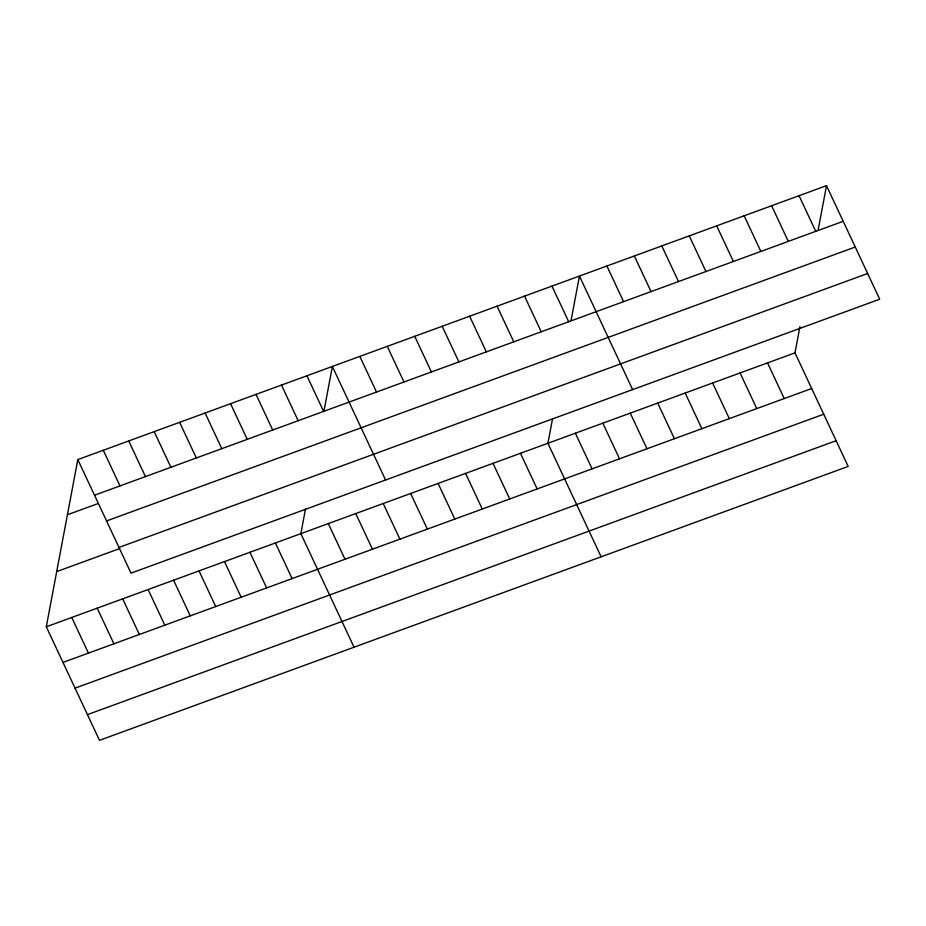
<?xml version="1.0" encoding="UTF-8"?>
<svg xmlns="http://www.w3.org/2000/svg" width="926" height="926" viewBox="0 0 926 926"><rect width="100%" height="100%" fill="white"/><g stroke="black" fill="none" stroke-linecap="round" stroke-linejoin="round"><path stroke-width="1.39" d="M799.925 326.658L794.983 352.864L848.181 466.415L99.487 740.337L46.3 626.786L77.819 459.585L826.513 185.663L879.7 299.214L131.017 573.136L77.819 459.585M305.534 508.825L300.857 533.654L354.045 647.205M324.054 410.588L332.376 366.453L385.563 480.004M552.602 418.436L547.926 443.265L601.113 556.804M571.122 320.199L579.445 276.052L632.632 389.603M818.19 229.798L826.513 185.663M94.521 495.225L843.204 221.302M67.424 514.763L98.237 503.489M106.559 520.933L855.254 247.011M118.968 547.428L867.662 273.494M56.706 571.608L119.674 548.574M46.3 626.786L794.983 352.864M62.991 662.426L811.685 388.503M75.041 688.145L823.723 414.211M87.449 714.629L836.132 440.707M799.057 195.71L815.748 231.35M771.601 205.746L788.304 241.385M744.157 215.793L760.848 251.432M716.701 225.84L733.392 261.479M767.538 362.911L784.229 398.55M689.257 235.875L705.948 271.515M740.082 372.958L756.773 408.597M661.801 245.922L678.492 281.562M712.626 382.994L729.329 418.633M634.345 255.97L651.047 291.609M685.182 393.041L701.873 428.68M606.9 266.017L623.592 301.656M657.726 403.088L674.417 438.727M630.27 413.135L646.973 448.774M551.989 286.099L568.691 321.739M602.826 423.17L619.517 458.81M524.544 296.146L541.235 331.786M575.37 433.218L592.061 468.857M497.088 306.193L513.78 341.833M469.632 316.229L486.335 351.868M520.47 453.3L537.161 488.94M442.188 326.276L458.879 361.916M493.014 463.347L509.717 498.987M414.732 336.323L431.423 371.963M465.57 473.394L482.261 509.034M387.276 346.359L403.979 381.998M438.114 483.441L454.805 519.081M359.832 356.406L376.523 392.045M410.658 493.477L427.361 529.116M383.214 503.524L399.905 539.163M306.923 375.771L323.614 411.399M355.758 513.571L372.449 549.211M281.469 385.077L298.16 420.717M328.302 523.618L345.004 559.246M256.016 394.395L272.707 430.034M230.551 403.701L247.254 439.341M275.404 542.972L292.095 578.611M205.097 413.019L221.8 448.659M249.939 552.278L266.642 587.917M179.644 422.337L196.335 457.976M224.486 561.596L241.177 597.235M154.191 431.643L170.882 467.283M199.032 570.914L215.723 606.553M128.737 440.961L145.428 476.601M173.579 580.22L190.27 615.859M103.284 450.267L119.975 485.907M148.125 589.538L164.816 625.177M122.672 598.856L139.363 634.484M97.207 608.162L113.91 643.802M71.753 617.48L88.445 653.119"/></g></svg>
